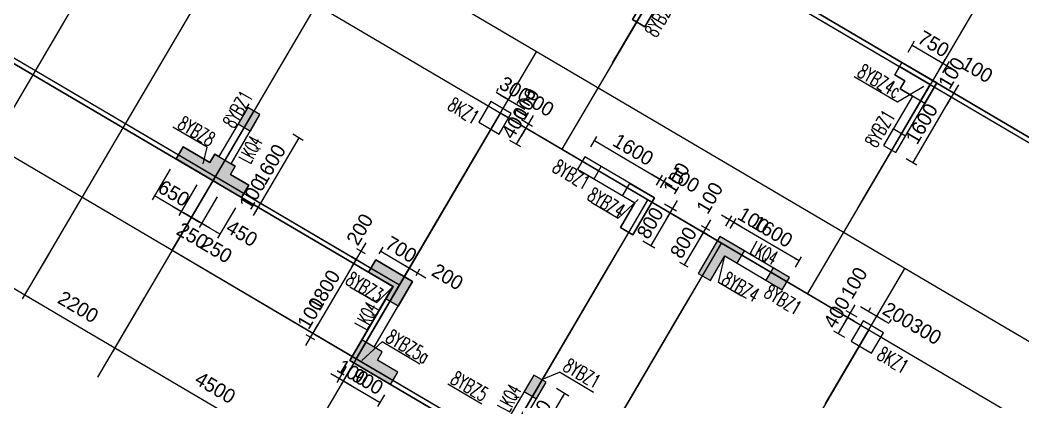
# Model space of a CAD drawing. Extents: x 387171 to 699106, y 11966 to 245688.
# Drawn here: x 595376 to 616499, y 170484 to 178518 of the extents above; entities that cross this region are included whole.
import ezdxf

# ---------------------------------------------------------------- set-up
doc = ezdxf.new("R2010")
doc.units = 0
doc.header["$LTSCALE"] = 100
doc.header["$MEASUREMENT"] = 0
for name, color, linetype in [('b边缘构件', 235, 'Continuous'), ('colu-主楼', 7, 'Continuous'), ('DOTE', 253, 'Continuous'), ('L-AXIS', 3, 'Continuous'), ('NUM', 7, 'Continuous'), ('Q-TEXT', 2, 'Continuous'), ('wall-主楼', 2, 'Continuous'), ('Y阴影', 254, 'Continuous'), ('小尺寸', 4, 'Continuous'), ('网格', 253, 'Continuous'), ('边缘构件标注', 1, 'Continuous')]:
    doc.layers.add(name, color=color, linetype=linetype)
doc.styles.add('hztxt', font='hztxt')
doc.styles.get("Standard").update_dxf_attribs({"font": 'standard'})
doc.dimstyles.get("Standard").update_dxf_attribs({"dimtxt": 300, "dimasz": 100, "dimexe": 100, "dimexo": 250, "dimgap": 100, "dimtad": 0, "dimtoh": 1, "dimdec": 0, "dimdsep": 46, "dimcen": 0.09, "dimclrt": 7, "dimadec": 0, "dimazin": 0, "dimtfac": 1, "dimtdec": 4, "dimtofl": 0, "dimtmove": 0, "dimatfit": 3, "dimfxl": 1, "dimtolj": 1, "dimtzin": 0, "dimarcsym": 0})

# ---------------------------------------------------------------- blocks, each defined once
blk = doc.blocks.new('*D3551')
at = {"layer": 'L-AXIS', "color": 0, "linetype": 'ByBlock', "lineweight": -2}
for p, q in [((595973, 173586), (595423, 172652)), ((595474, 172738), (597371, 171623)), ((597869, 172471), (597320, 171537))]:
    blk.add_line(p, q, dxfattribs=at)
for points in [[(595474, 172738), (595569, 172702), (595552, 172673)], [(597371, 171623), (597276, 171659), (597293, 171688)]]:
    blk.add_solid(points, dxfattribs=at)
at = {"layer": 'L-AXIS', "color": 7, "linetype": 'Continuous', "lineweight": -2, "insert": (596600, 172482), "char_height": 300, "width": 780, "attachment_point": 5, "rotation": 329.5454, "style": 'hztxt'}
blk.add_mtext('2200', dxfattribs=at)
blk = doc.blocks.new('*D3789')
at = {"layer": 'L-AXIS', "color": 0, "linetype": 'ByBlock', "lineweight": -2}
for p, q in [((597869, 172471), (597320, 171537)), ((597371, 171623), (601250, 169342)), ((601748, 170190), (601199, 169256))]:
    blk.add_line(p, q, dxfattribs=at)
for points in [[(597371, 171623), (597465, 171587), (597448, 171558)], [(601250, 169342), (601155, 169379), (601172, 169407)]]:
    blk.add_solid(points, dxfattribs=at)
at = {"layer": 'L-AXIS', "color": 7, "linetype": 'Continuous', "lineweight": -2, "insert": (599488, 170784), "char_height": 300, "width": 790, "attachment_point": 5, "rotation": 329.5454, "style": 'hztxt'}
blk.add_mtext('4500', dxfattribs=at)
blk = doc.blocks.new('*D4337')
at = {"layer": 'L-AXIS', "color": 0, "linetype": 'ByBlock', "lineweight": -2}
for p, q in [((594076, 174701), (593527, 173767)), ((593578, 173853), (595474, 172738)), ((595973, 173586), (595423, 172652))]:
    blk.add_line(p, q, dxfattribs=at)
for points in [[(593578, 173853), (593672, 173817), (593655, 173788)], [(595474, 172738), (595379, 172775), (595396, 172803)]]:
    blk.add_solid(points, dxfattribs=at)
at = {"layer": 'L-AXIS', "color": 7, "linetype": 'Continuous', "lineweight": -2, "insert": (594703, 173597), "char_height": 300, "width": 780, "attachment_point": 5, "rotation": 329.5454, "style": 'hztxt'}
blk.add_mtext('2200', dxfattribs=at)
blk = doc.blocks.new('*D3262')
at = {"layer": '小尺寸', "color": 0, "linetype": 'ByBlock', "lineweight": -2}
for p, q in [((600293, 174405), (600546, 174836)), ((600308, 174744), (600531, 174613)), ((600257, 174658), (600480, 174526))]:
    blk.add_line(p, q, dxfattribs=at)
for points in [[(600445, 174663), (600481, 174758), (600510, 174741)], [(600394, 174577), (600358, 174482), (600329, 174499)]]:
    blk.add_solid(points, dxfattribs=at)
at = {"layer": '小尺寸', "color": 7, "linetype": 'Continuous', "lineweight": -2, "insert": (600273, 174864), "char_height": 300, "width": 476.67, "attachment_point": 5, "rotation": 59.5454, "style": 'hztxt'}
blk.add_mtext('100', dxfattribs=at)
blk = doc.blocks.new('*D3493')
at = {"layer": '小尺寸', "color": 0, "linetype": 'ByBlock', "lineweight": -2}
for p, q in [((600445, 174663), (601256, 176043)), ((601119, 176123), (601342, 175992)), ((600308, 174744), (600531, 174613))]:
    blk.add_line(p, q, dxfattribs=at)
for points in [[(601256, 176043), (601219, 175948), (601191, 175965)], [(600445, 174663), (600481, 174758), (600510, 174741)]]:
    blk.add_solid(points, dxfattribs=at)
at = {"layer": '小尺寸', "color": 7, "linetype": 'Continuous', "lineweight": -2, "insert": (600635, 175480), "char_height": 300, "width": 685, "attachment_point": 5, "rotation": 59.5454, "style": 'hztxt'}
blk.add_mtext('1600', dxfattribs=at)
blk = doc.blocks.new('*D4030')
at = {"layer": '小尺寸', "color": 0, "linetype": 'ByBlock', "lineweight": -2}
for p, q in [((602243, 171228), (602045, 170892)), ((602329, 171177), (602131, 170841)), ((601923, 171079), (602354, 170826))]:
    blk.add_line(p, q, dxfattribs=at)
for points in [[(602095, 170978), (602001, 171014), (602018, 171043)], [(602182, 170927), (602276, 170891), (602259, 170862)]]:
    blk.add_solid(points, dxfattribs=at)
at = {"layer": '小尺寸', "color": 7, "linetype": 'Continuous', "lineweight": -2, "insert": (602383, 171099), "char_height": 300, "width": 476.67, "attachment_point": 5, "rotation": 329.5454, "style": 'hztxt'}
blk.add_mtext('100', dxfattribs=at)
blk = doc.blocks.new('*D2148')
at = {"layer": '小尺寸', "color": 0, "linetype": 'ByBlock', "lineweight": -2}
for p, q in [((602329, 171177), (602131, 170841)), ((602182, 170927), (602957, 170471)), ((603054, 170635), (602907, 170385))]:
    blk.add_line(p, q, dxfattribs=at)
for points in [[(602182, 170927), (602276, 170891), (602259, 170862)], [(602957, 170471), (602863, 170507), (602880, 170536)]]:
    blk.add_solid(points, dxfattribs=at)
at = {"layer": '小尺寸', "color": 7, "linetype": 'Continuous', "lineweight": -2, "insert": (602696, 170915), "char_height": 300, "width": 556.67, "attachment_point": 5, "rotation": 329.5454, "style": 'hztxt'}
blk.add_mtext('900', dxfattribs=at)
blk = doc.blocks.new('*D2379')
at = {"layer": '小尺寸', "color": 0, "linetype": 'ByBlock', "lineweight": -2}
for p, q in [((602655, 173828), (602351, 173311)), ((602650, 173599), (602467, 173706)), ((602549, 173426), (602366, 173534))]:
    blk.add_line(p, q, dxfattribs=at)
for points in [[(602554, 173655), (602590, 173750), (602619, 173733)], [(602452, 173483), (602416, 173388), (602387, 173405)]]:
    blk.add_solid(points, dxfattribs=at)
at = {"layer": '小尺寸', "color": 7, "linetype": 'Continuous', "lineweight": -2, "insert": (602532, 174113), "char_height": 300, "width": 566.67, "attachment_point": 5, "rotation": 59.5454, "style": 'hztxt'}
blk.add_mtext('200', dxfattribs=at)
blk = doc.blocks.new('*D2605')
at = {"layer": '小尺寸', "color": 0, "linetype": 'ByBlock', "lineweight": -2}
for p, q in [((602452, 173483), (601540, 171931)), ((602549, 173426), (602366, 173534)), ((601637, 171874), (601454, 171982))]:
    blk.add_line(p, q, dxfattribs=at)
for points in [[(602452, 173483), (602416, 173388), (602387, 173405)], [(601540, 171931), (601576, 172026), (601605, 172009)]]:
    blk.add_solid(points, dxfattribs=at)
at = {"layer": '小尺寸', "color": 7, "linetype": 'Continuous', "lineweight": -2, "insert": (601781, 172834), "char_height": 300, "width": 690, "attachment_point": 5, "rotation": 59.5454, "style": 'hztxt'}
blk.add_mtext('1800', dxfattribs=at)
blk = doc.blocks.new('*D3116')
at = {"layer": '小尺寸', "color": 0, "linetype": 'ByBlock', "lineweight": -2}
for p, q in [((601641, 172104), (601388, 171673)), ((601637, 171874), (601454, 171982)), ((601586, 171788), (601403, 171896))]:
    blk.add_line(p, q, dxfattribs=at)
for points in [[(601540, 171931), (601576, 172026), (601605, 172009)], [(601489, 171845), (601453, 171750), (601424, 171767)]]:
    blk.add_solid(points, dxfattribs=at)
at = {"layer": '小尺寸', "color": 7, "linetype": 'Continuous', "lineweight": -2, "insert": (601496, 172350), "char_height": 300, "width": 476.67, "attachment_point": 5, "rotation": 59.5454, "style": 'hztxt'}
blk.add_mtext('100', dxfattribs=at)
blk = doc.blocks.new('*D1208')
at = {"layer": '小尺寸', "color": 0, "linetype": 'ByBlock', "lineweight": -2}
for p, q in [((602942, 173601), (603023, 173740)), ((602973, 173654), (603576, 173299)), ((603545, 173246), (603627, 173385))]:
    blk.add_line(p, q, dxfattribs=at)
for points in [[(602973, 173654), (603067, 173617), (603050, 173589)], [(603576, 173299), (603481, 173335), (603498, 173364)]]:
    blk.add_solid(points, dxfattribs=at)
at = {"layer": '小尺寸', "color": 7, "linetype": 'Continuous', "lineweight": -2, "insert": (603401, 173692), "char_height": 300, "width": 566.67, "attachment_point": 5, "rotation": 329.5454, "style": 'hztxt'}
blk.add_mtext('700', dxfattribs=at)
blk = doc.blocks.new('*D1463')
at = {"layer": '小尺寸', "color": 0, "linetype": 'ByBlock', "lineweight": -2}
for p, q in [((603404, 173400), (603921, 173096)), ((603545, 173246), (603627, 173385)), ((603718, 173145), (603799, 173284))]:
    blk.add_line(p, q, dxfattribs=at)
for points in [[(603576, 173299), (603481, 173335), (603498, 173364)], [(603748, 173197), (603843, 173161), (603826, 173132)]]:
    blk.add_solid(points, dxfattribs=at)
at = {"layer": '小尺寸', "color": 7, "linetype": 'Continuous', "lineweight": -2, "insert": (604380, 173116), "char_height": 300, "width": 566.67, "attachment_point": 5, "rotation": 329.5454, "style": 'hztxt'}
blk.add_mtext('200', dxfattribs=at)
blk = doc.blocks.new('*D1726')
at = {"layer": '小尺寸', "color": 0, "linetype": 'ByBlock', "lineweight": -2}
for p, q in [((607398, 175853), (607525, 176069)), ((607474, 175983), (608854, 175172)), ((608777, 175042), (608904, 175258))]:
    blk.add_line(p, q, dxfattribs=at)
for points in [[(607474, 175983), (607569, 175947), (607552, 175918)], [(608854, 175172), (608759, 175209), (608776, 175237)]]:
    blk.add_solid(points, dxfattribs=at)
at = {"layer": '小尺寸', "color": 7, "linetype": 'Continuous', "lineweight": -2, "insert": (608291, 175793), "char_height": 300, "width": 685, "attachment_point": 5, "rotation": 329.5454, "style": 'hztxt'}
blk.add_mtext('1600', dxfattribs=at)
blk = doc.blocks.new('*D1683')
at = {"layer": '小尺寸', "color": 0, "linetype": 'ByBlock', "lineweight": -2}
for p, q in [((608681, 175274), (609112, 175020)), ((608777, 175042), (608904, 175258)), ((608863, 174991), (608991, 175208))]:
    blk.add_line(p, q, dxfattribs=at)
for points in [[(608854, 175172), (608759, 175209), (608776, 175237)], [(608940, 175122), (609035, 175085), (609018, 175057)]]:
    blk.add_solid(points, dxfattribs=at)
at = {"layer": '小尺寸', "color": 7, "linetype": 'Continuous', "lineweight": -2, "insert": (609358, 175166), "char_height": 300, "width": 476.67, "attachment_point": 5, "rotation": 329.5454, "style": 'hztxt'}
blk.add_mtext('100', dxfattribs=at)
blk = doc.blocks.new('*D1922')
at = {"layer": '小尺寸', "color": 0, "linetype": 'ByBlock', "lineweight": -2}
for p, q in [((609218, 174725), (608964, 174294)), ((608815, 174614), (609152, 174416)), ((608952, 174649), (609203, 174502))]:
    blk.add_line(p, q, dxfattribs=at)
for points in [[(609116, 174553), (609153, 174647), (609181, 174631)], [(609066, 174467), (609029, 174372), (609001, 174389)]]:
    blk.add_solid(points, dxfattribs=at)
at = {"layer": '小尺寸', "color": 7, "linetype": 'Continuous', "lineweight": -2, "insert": (609200, 175188), "char_height": 300, "width": 476.67, "attachment_point": 5, "rotation": 59.5454, "style": 'hztxt'}
blk.add_mtext('100', dxfattribs=at)
blk = doc.blocks.new('*D1698')
at = {"layer": '小尺寸', "color": 0, "linetype": 'ByBlock', "lineweight": -2}
for p, q in [((608815, 174614), (609152, 174416)), ((609066, 174467), (608660, 173777)), ((608496, 173873), (608746, 173726))]:
    blk.add_line(p, q, dxfattribs=at)
for points in [[(609066, 174467), (609029, 174372), (609001, 174389)], [(608660, 173777), (608697, 173872), (608725, 173855)]]:
    blk.add_solid(points, dxfattribs=at)
at = {"layer": '小尺寸', "color": 7, "linetype": 'Continuous', "lineweight": -2, "insert": (608648, 174248), "char_height": 300, "width": 566.67, "attachment_point": 5, "rotation": 59.5454, "style": 'hztxt'}
blk.add_mtext('800', dxfattribs=at)
blk = doc.blocks.new('*D679')
at = {"layer": '小尺寸', "color": 0, "linetype": 'ByBlock', "lineweight": -2}
for p, q in [((606671, 170770), (606937, 170614)), ((606039, 169286), (606850, 170665)), ((605860, 169391), (606126, 169235))]:
    blk.add_line(p, q, dxfattribs=at)
for points in [[(606850, 170665), (606814, 170570), (606785, 170587)], [(606039, 169286), (606076, 169380), (606104, 169363)]]:
    blk.add_solid(points, dxfattribs=at)
at = {"layer": '小尺寸', "color": 7, "linetype": 'Continuous', "lineweight": -2, "insert": (606229, 170102), "char_height": 300, "width": 685, "attachment_point": 5, "rotation": 59.5454, "style": 'hztxt'}
blk.add_mtext('1600', dxfattribs=at)
blk = doc.blocks.new('*D3807')
at = {"layer": '小尺寸', "color": 0, "linetype": 'ByBlock', "lineweight": -2}
for p, q in [((605415, 177019), (605454, 177084)), ((605403, 176998), (605662, 176846)), ((605674, 176867), (605712, 176932))]:
    blk.add_line(p, q, dxfattribs=at)
for points in [[(605403, 176998), (605498, 176962), (605481, 176933)], [(605662, 176846), (605567, 176883), (605584, 176911)]]:
    blk.add_solid(points, dxfattribs=at)
at = {"layer": '小尺寸', "color": 7, "linetype": 'Continuous', "lineweight": -2, "insert": (605802, 177054), "char_height": 300, "width": 566.67, "attachment_point": 5, "rotation": 329.5454, "style": 'hztxt'}
blk.add_mtext('300', dxfattribs=at)
blk = doc.blocks.new('*D4039')
at = {"layer": '小尺寸', "color": 0, "linetype": 'ByBlock', "lineweight": -2}
for p, q in [((605489, 176948), (606007, 176643)), ((605674, 176867), (605712, 176932)), ((605846, 176765), (605885, 176831))]:
    blk.add_line(p, q, dxfattribs=at)
for points in [[(605662, 176846), (605567, 176883), (605584, 176911)], [(605834, 176745), (605929, 176708), (605912, 176680)]]:
    blk.add_solid(points, dxfattribs=at)
at = {"layer": '小尺寸', "color": 7, "linetype": 'Continuous', "lineweight": -2, "insert": (606291, 176766), "char_height": 300, "width": 566.67, "attachment_point": 5, "rotation": 329.5454, "style": 'hztxt'}
blk.add_mtext('200', dxfattribs=at)
blk = doc.blocks.new('*D2477')
at = {"layer": '小尺寸', "color": 0, "linetype": 'ByBlock', "lineweight": -2}
for p, q in [((606182, 176510), (605928, 176079)), ((605935, 176423), (606167, 176287)), ((605884, 176337), (606116, 176201))]:
    blk.add_line(p, q, dxfattribs=at)
for points in [[(606080, 176338), (606117, 176432), (606146, 176416)], [(606030, 176252), (605993, 176157), (605965, 176174)]]:
    blk.add_solid(points, dxfattribs=at)
at = {"layer": '小尺寸', "color": 7, "linetype": 'Continuous', "lineweight": -2, "insert": (606035, 176753), "char_height": 300, "width": 476.67, "attachment_point": 5, "rotation": 59.5454, "style": 'hztxt'}
blk.add_mtext('100', dxfattribs=at)
blk = doc.blocks.new('*D2727')
at = {"layer": '小尺寸', "color": 0, "linetype": 'ByBlock', "lineweight": -2}
for p, q in [((606030, 176252), (605827, 175907)), ((605884, 176337), (606116, 176201)), ((605682, 175992), (605913, 175856))]:
    blk.add_line(p, q, dxfattribs=at)
for points in [[(606030, 176252), (605993, 176157), (605965, 176174)], [(605827, 175907), (605863, 176001), (605892, 175985)]]:
    blk.add_solid(points, dxfattribs=at)
at = {"layer": '小尺寸', "color": 7, "linetype": 'Continuous', "lineweight": -2, "insert": (605799, 176353), "char_height": 300, "width": 576.67, "attachment_point": 5, "rotation": 59.5454, "style": 'hztxt'}
blk.add_mtext('400', dxfattribs=at)
blk = doc.blocks.new('*D2956')
at = {"layer": '小尺寸', "color": 0, "linetype": 'ByBlock', "lineweight": -2}
for p, q in [((614078, 177842), (614216, 178078)), ((614166, 177991), (614812, 177611)), ((614724, 177462), (614863, 177698))]:
    blk.add_line(p, q, dxfattribs=at)
for points in [[(614166, 177991), (614260, 177955), (614243, 177926)], [(614812, 177611), (614717, 177648), (614734, 177676)]]:
    blk.add_solid(points, dxfattribs=at)
at = {"layer": '小尺寸', "color": 7, "linetype": 'Continuous', "lineweight": -2, "insert": (614616, 178017), "char_height": 300, "width": 566.67, "attachment_point": 5, "rotation": 329.5454, "style": 'hztxt'}
blk.add_mtext('750', dxfattribs=at)
blk = doc.blocks.new('*D3179')
at = {"layer": '小尺寸', "color": 0, "linetype": 'ByBlock', "lineweight": -2}
for p, q in [((614640, 177713), (615071, 177459)), ((614724, 177462), (614863, 177698)), ((614810, 177411), (614949, 177647))]:
    blk.add_line(p, q, dxfattribs=at)
for points in [[(614812, 177611), (614717, 177648), (614734, 177676)], [(614898, 177561), (614993, 177524), (614976, 177496)]]:
    blk.add_solid(points, dxfattribs=at)
at = {"layer": '小尺寸', "color": 7, "linetype": 'Continuous', "lineweight": -2, "insert": (615534, 177477), "char_height": 300, "width": 476.67, "attachment_point": 5, "rotation": 329.5454, "style": 'hztxt'}
blk.add_mtext('100', dxfattribs=at)
blk = doc.blocks.new('*D1238')
at = {"layer": '小尺寸', "color": 0, "linetype": 'ByBlock', "lineweight": -2}
for p, q in [((615141, 177158), (614888, 176727)), ((614899, 177069), (615126, 176935)), ((614848, 176983), (615076, 176849))]:
    blk.add_line(p, q, dxfattribs=at)
for points in [[(615040, 176986), (615076, 177081), (615105, 177064)], [(614989, 176900), (614953, 176805), (614924, 176822)]]:
    blk.add_solid(points, dxfattribs=at)
at = {"layer": '小尺寸', "color": 7, "linetype": 'Continuous', "lineweight": -2, "insert": (614996, 177404), "char_height": 300, "width": 476.67, "attachment_point": 5, "rotation": 59.5454, "style": 'hztxt'}
blk.add_mtext('100', dxfattribs=at)
blk = doc.blocks.new('*D1199')
at = {"layer": '小尺寸', "color": 0, "linetype": 'ByBlock', "lineweight": -2}
for p, q in [((614989, 176900), (614178, 175521)), ((614848, 176983), (615076, 176849)), ((614038, 175603), (614265, 175470))]:
    blk.add_line(p, q, dxfattribs=at)
for points in [[(614989, 176900), (614953, 176805), (614924, 176822)], [(614178, 175521), (614215, 175615), (614243, 175598)]]:
    blk.add_solid(points, dxfattribs=at)
at = {"layer": '小尺寸', "color": 7, "linetype": 'Continuous', "lineweight": -2, "insert": (614368, 176337), "char_height": 300, "width": 685, "attachment_point": 5, "rotation": 59.5454, "style": 'hztxt'}
blk.add_mtext('1600', dxfattribs=at)
blk = doc.blocks.new('*D1722')
at = {"layer": '小尺寸', "color": 0, "linetype": 'ByBlock', "lineweight": -2}
for p, q in [((610329, 174130), (610456, 174346)), ((611785, 173449), (610405, 174260)), ((611708, 173319), (611835, 173535))]:
    blk.add_line(p, q, dxfattribs=at)
for points in [[(610405, 174260), (610500, 174224), (610483, 174195)], [(611785, 173449), (611690, 173485), (611707, 173514)]]:
    blk.add_solid(points, dxfattribs=at)
at = {"layer": '小尺寸', "color": 7, "linetype": 'Continuous', "lineweight": -2, "insert": (611222, 174070), "char_height": 300, "width": 685, "attachment_point": 5, "rotation": 329.5454, "style": 'hztxt'}
blk.add_mtext('1600', dxfattribs=at)
blk = doc.blocks.new('*D1676')
at = {"layer": '小尺寸', "color": 0, "linetype": 'ByBlock', "lineweight": -2}
for p, q in [((610578, 174159), (610147, 174412)), ((610243, 174181), (610370, 174397)), ((610329, 174130), (610456, 174346))]:
    blk.add_line(p, q, dxfattribs=at)
for points in [[(610319, 174311), (610225, 174347), (610241, 174376)], [(610405, 174260), (610500, 174224), (610483, 174195)]]:
    blk.add_solid(points, dxfattribs=at)
at = {"layer": '小尺寸', "color": 7, "linetype": 'Continuous', "lineweight": -2, "insert": (610824, 174304), "char_height": 300, "width": 476.67, "attachment_point": 5, "rotation": 329.5454, "style": 'hztxt'}
blk.add_mtext('100', dxfattribs=at)
blk = doc.blocks.new('*D1918')
at = {"layer": '小尺寸', "color": 0, "linetype": 'ByBlock', "lineweight": -2}
for p, q in [((609919, 174313), (609665, 173882)), ((609850, 174006), (609681, 174105)), ((609901, 174092), (609731, 174191))]:
    blk.add_line(p, q, dxfattribs=at)
for points in [[(609767, 174054), (609730, 173960), (609702, 173977)], [(609818, 174141), (609854, 174235), (609883, 174218)]]:
    blk.add_solid(points, dxfattribs=at)
at = {"layer": '小尺寸', "color": 7, "linetype": 'Continuous', "lineweight": -2, "insert": (609901, 174776), "char_height": 300, "width": 476.67, "attachment_point": 5, "rotation": 59.5454, "style": 'hztxt'}
blk.add_mtext('100', dxfattribs=at)
blk = doc.blocks.new('*D2165')
at = {"layer": '小尺寸', "color": 0, "linetype": 'ByBlock', "lineweight": -2}
for p, q in [((609767, 174054), (609361, 173365)), ((609850, 174006), (609681, 174105)), ((609444, 173316), (609275, 173415))]:
    blk.add_line(p, q, dxfattribs=at)
for points in [[(609767, 174054), (609730, 173960), (609702, 173977)], [(609361, 173365), (609398, 173459), (609426, 173442)]]:
    blk.add_solid(points, dxfattribs=at)
at = {"layer": '小尺寸', "color": 7, "linetype": 'Continuous', "lineweight": -2, "insert": (609349, 173836), "char_height": 300, "width": 566.67, "attachment_point": 5, "rotation": 59.5454, "style": 'hztxt'}
blk.add_mtext('800', dxfattribs=at)
blk = doc.blocks.new('*D4256')
at = {"layer": '小尺寸', "color": 0, "linetype": 'ByBlock', "lineweight": -2}
for p, q in [((613432, 172305), (613471, 172371)), ((613679, 172132), (613420, 172284)), ((613691, 172153), (613729, 172219))]:
    blk.add_line(p, q, dxfattribs=at)
for points in [[(613420, 172284), (613515, 172248), (613498, 172219)], [(613679, 172132), (613584, 172169), (613601, 172197)]]:
    blk.add_solid(points, dxfattribs=at)
at = {"layer": '小尺寸', "color": 7, "linetype": 'Continuous', "lineweight": -2, "insert": (614453, 171967), "char_height": 300, "width": 566.67, "attachment_point": 5, "rotation": 329.5454, "style": 'hztxt'}
blk.add_mtext('300', dxfattribs=at)
blk = doc.blocks.new('*D390')
at = {"layer": '小尺寸', "color": 0, "linetype": 'ByBlock', "lineweight": -2}
for p, q in [((613592, 172183), (613075, 172487)), ((613260, 172407), (613298, 172472)), ((613432, 172305), (613471, 172371))]:
    blk.add_line(p, q, dxfattribs=at)
for points in [[(613248, 172386), (613153, 172422), (613170, 172451)], [(613420, 172284), (613515, 172248), (613498, 172219)]]:
    blk.add_solid(points, dxfattribs=at)
at = {"layer": '小尺寸', "color": 7, "linetype": 'Continuous', "lineweight": -2, "insert": (613877, 172306), "char_height": 300, "width": 566.67, "attachment_point": 5, "rotation": 329.5454, "style": 'hztxt'}
blk.add_mtext('200', dxfattribs=at)
blk = doc.blocks.new('*D2864')
at = {"layer": '小尺寸', "color": 0, "linetype": 'ByBlock', "lineweight": -2}
for p, q in [((612960, 172525), (612706, 172094)), ((613004, 172267), (612772, 172403)), ((612953, 172181), (612722, 172317))]:
    blk.add_line(p, q, dxfattribs=at)
for points in [[(612859, 172352), (612895, 172447), (612924, 172430)], [(612808, 172266), (612771, 172172), (612743, 172189)]]:
    blk.add_solid(points, dxfattribs=at)
at = {"layer": '小尺寸', "color": 7, "linetype": 'Continuous', "lineweight": -2, "insert": (612942, 172988), "char_height": 300, "width": 476.67, "attachment_point": 5, "rotation": 59.5454, "style": 'hztxt'}
blk.add_mtext('100', dxfattribs=at)
blk = doc.blocks.new('*D3108')
at = {"layer": '小尺寸', "color": 0, "linetype": 'ByBlock', "lineweight": -2}
for p, q in [((612808, 172266), (612605, 171921)), ((612953, 172181), (612722, 172317)), ((612750, 171836), (612519, 171972))]:
    blk.add_line(p, q, dxfattribs=at)
for points in [[(612808, 172266), (612771, 172172), (612743, 172189)], [(612605, 171921), (612641, 172016), (612670, 171999)]]:
    blk.add_solid(points, dxfattribs=at)
at = {"layer": '小尺寸', "color": 7, "linetype": 'Continuous', "lineweight": -2, "insert": (612577, 172367), "char_height": 300, "width": 576.67, "attachment_point": 5, "rotation": 59.5454, "style": 'hztxt'}
blk.add_mtext('400', dxfattribs=at)
blk = doc.blocks.new('*D2194')
at = {"layer": '小尺寸', "color": 0, "linetype": 'ByBlock', "lineweight": -2}
for p, q in [((599527, 174797), (599148, 174154)), ((599915, 174569), (599536, 173926)), ((599587, 174012), (599199, 174240))]:
    blk.add_line(p, q, dxfattribs=at)
for points in [[(599199, 174240), (599294, 174203), (599277, 174175)], [(599587, 174012), (599492, 174048), (599509, 174077)]]:
    blk.add_solid(points, dxfattribs=at)
at = {"layer": '小尺寸', "color": 7, "linetype": 'Continuous', "lineweight": -2, "insert": (600048, 174030), "char_height": 300, "width": 576.67, "attachment_point": 5, "rotation": 329.5454, "style": 'hztxt'}
blk.add_mtext('450', dxfattribs=at)
blk = doc.blocks.new('*D162')
at = {"layer": '小尺寸', "color": 0, "linetype": 'ByBlock', "lineweight": -2}
for p, q in [((599311, 174924), (598933, 174280)), ((599527, 174797), (599148, 174154)), ((599371, 174138), (598811, 174468))]:
    blk.add_line(p, q, dxfattribs=at)
for points in [[(598984, 174367), (598889, 174403), (598906, 174432)], [(599199, 174240), (599294, 174203), (599277, 174175)]]:
    blk.add_solid(points, dxfattribs=at)
at = {"layer": '小尺寸', "color": 7, "linetype": 'Continuous', "lineweight": -2, "insert": (599512, 173684), "char_height": 300, "width": 566.67, "attachment_point": 5, "rotation": 329.5454, "style": 'hztxt'}
blk.add_mtext('250', dxfattribs=at)
blk = doc.blocks.new('*D407')
at = {"layer": '小尺寸', "color": 0, "linetype": 'ByBlock', "lineweight": -2}
for p, q in [((598535, 175380), (598157, 174736)), ((599096, 175050), (598717, 174407)), ((598768, 174493), (598208, 174823))]:
    blk.add_line(p, q, dxfattribs=at)
for points in [[(598208, 174823), (598302, 174786), (598286, 174758)], [(598768, 174493), (598673, 174530), (598690, 174558)]]:
    blk.add_solid(points, dxfattribs=at)
at = {"layer": '小尺寸', "color": 7, "linetype": 'Continuous', "lineweight": -2, "insert": (598615, 174873), "char_height": 300, "width": 556.67, "attachment_point": 5, "rotation": 329.5454, "style": 'hztxt'}
blk.add_mtext('650', dxfattribs=at)
blk = doc.blocks.new('*D371')
at = {"layer": '小尺寸', "color": 0, "linetype": 'ByBlock', "lineweight": -2}
for p, q in [((599096, 175050), (598717, 174407)), ((599311, 174924), (598933, 174280)), ((598596, 174595), (599156, 174265))]:
    blk.add_line(p, q, dxfattribs=at)
for points in [[(598768, 174493), (598673, 174530), (598690, 174558)], [(598984, 174367), (599078, 174330), (599061, 174301)]]:
    blk.add_solid(points, dxfattribs=at)
at = {"layer": '小尺寸', "color": 7, "linetype": 'Continuous', "lineweight": -2, "insert": (599007, 173981), "char_height": 300, "width": 566.67, "attachment_point": 5, "rotation": 329.5454, "style": 'hztxt'}
blk.add_mtext('250', dxfattribs=at)

msp = doc.modelspace()

# ---------------------------------------------------------------- hatches: boundary and pattern name
at = {"layer": 'Y阴影'}
h = msp.add_hatch(dxfattribs=at)
h.set_pattern_fill('ANSI31', color=256, scale=25, angle=-30.45463, style=0)
h.set_pattern_definition([])
h.paths.add_polyline_path([(608477.4, 178872.7), (608274.7, 178527.9), (608533.3, 178375.8), (608736, 178720.6)], flags=0)
h = msp.add_hatch(dxfattribs=at)
h.set_pattern_fill('ANSI31', color=256, scale=25, angle=-30.45463, style=0)
h.set_pattern_definition([])
h.paths.add_polyline_path([(614683.7, 177195.6), (614430.2, 176764.6), (613913, 177068.7), (614014.4, 177241.1), (613798.9, 177367.8), (613950.9, 177626.4)], flags=0)
for points in [[(600170.3, 176680.8), (599967.6, 176335.9), (600226.2, 176183.9), (600428.9, 176528.7)], [(600193.4, 175043.1), (600041.4, 174784.5), (598662.1, 175595.4), (598814.2, 175854.1), (599374.5, 175524.6), (599475.9, 175697), (599906.9, 175443.6), (599805.5, 175271.2)], [(610116, 173965), (609659.8, 173189.2), (609918.5, 173037.1), (610222.6, 173554.4), (610481.2, 173402.3), (610633.2, 173660.9)], [(603641.6, 173015.7), (603337.4, 172498.4), (603078.8, 172650.5), (603230.9, 172909.1), (602713.7, 173213.2), (602865.7, 173471.8)], [(611084.6, 173047.5), (611429.4, 172844.8), (611581.5, 173103.4), (611236.7, 173306.1)], [(602572, 171788.5), (602318.5, 171357.5), (603180.6, 170850.6), (603332.6, 171109.2), (602901.6, 171362.6), (603003, 171535)], [(606197.3, 171048.9), (605994.6, 170704.1), (606253.2, 170552), (606455.9, 170896.9)]]:
    msp.add_hatch(color=256, dxfattribs=at).paths.add_polyline_path(points, flags=0)
h = msp.add_hatch(dxfattribs=at)
h.set_pattern_fill('ANSI31', color=256, scale=25, angle=-30.45463, style=0)
h.set_pattern_definition([])
h.paths.add_polyline_path([(613766.1, 176227), (613563.4, 175882.2), (613822, 175730.2), (614024.7, 176075)], flags=0)
h = msp.add_hatch(dxfattribs=at)
h.set_pattern_fill('ANSI31', color=256, scale=25, angle=-30.45463, style=0)
h.set_pattern_definition([])
h.paths.add_polyline_path([(607119.3, 175379), (607464.1, 175176.3), (607616.1, 175434.9), (607271.3, 175637.6)], flags=0)
h = msp.add_hatch(dxfattribs=at)
h.set_pattern_fill('ANSI31', color=256, scale=25, angle=-30.45463, style=0)
h.set_pattern_definition([])
h.paths.add_polyline_path([(608736.8, 174776), (608280.6, 174000.2), (608022, 174152.2), (608326.1, 174669.4), (608067.5, 174821.5), (608219.5, 175080.1)], flags=0)

# ---------------------------------------------------------------- linework, layer by layer
at = {"color": 6, "lineweight": 30}
for points in [[(619424.8, 174407.9), (609339.1, 180338.1), (604597.9, 183125.8), (605510.2, 184677.5), (603613.8, 185792.6), (604576.8, 187430.4), (601990.7, 188951), (601027.7, 187313.1), (599131.2, 188428.2), (598218.9, 186876.6), (590719.2, 191286.2)], [(589042.9, 179163.3), (589955.6, 180714.7), (603230.5, 172909.4), (602318.6, 171357.5), (610248.8, 166694.6), (611161.6, 168246), (624436.4, 160440.7)]]:
    msp.add_lwpolyline(points, dxfattribs=at)
at = {"layer": 'b边缘构件'}
for points in [[(608477.4, 178872.7), (608274.7, 178527.9), (608533.3, 178375.8), (608736, 178720.6), (608477.4, 178872.7)], [(614683.7, 177195.6), (614430.2, 176764.6), (613913, 177068.7), (614014.4, 177241.1), (613798.9, 177367.8), (613950.9, 177626.4), (614683.7, 177195.6)], [(600170.3, 176680.8), (599967.6, 176335.9), (600226.2, 176183.9), (600428.9, 176528.7), (600170.3, 176680.8)], [(613766.1, 176227), (613563.4, 175882.2), (613822, 175730.2), (614024.7, 176075), (613766.1, 176227)], [(600193.4, 175043.1), (600041.4, 174784.5), (598662.1, 175595.4), (598814.2, 175854.1), (599374.5, 175524.6), (599475.9, 175697), (599906.9, 175443.6), (599805.5, 175271.2), (600193.4, 175043.1)], [(607119.3, 175379), (607464.1, 175176.3), (607616.1, 175434.9), (607271.3, 175637.6), (607119.3, 175379)], [(608736.8, 174776), (608280.6, 174000.2), (608022, 174152.2), (608326.1, 174669.4), (608067.5, 174821.5), (608219.5, 175080.1), (608736.8, 174776)], [(610116, 173965), (609659.8, 173189.2), (609918.5, 173037.1), (610222.6, 173554.4), (610481.2, 173402.3), (610633.2, 173660.9), (610116, 173965)], [(603641.6, 173015.7), (603337.4, 172498.4), (603078.8, 172650.5), (603230.9, 172909.1), (602713.7, 173213.2), (602865.7, 173471.8), (603641.6, 173015.7)], [(611084.6, 173047.5), (611429.4, 172844.8), (611581.5, 173103.4), (611236.7, 173306.1), (611084.6, 173047.5)], [(602572, 171788.5), (602318.5, 171357.5), (603180.6, 170850.6), (603332.6, 171109.2), (602901.6, 171362.6), (603003, 171535), (602572, 171788.5)], [(606197.3, 171048.9), (605994.6, 170704.1), (606253.2, 170552), (606455.9, 170896.9), (606197.3, 171048.9)]]:
    msp.add_lwpolyline(points, dxfattribs=at)
at = {"layer": 'colu-主楼'}
for points in [[(605466.2, 176119), (605719.7, 176550), (605288.6, 176803.4), (605035.2, 176372.4)], [(613310.7, 171506.6), (613564.1, 171937.6), (613133.1, 172191), (612879.7, 171760)]]:
    msp.add_lwpolyline(points, close=True, dxfattribs=at)
at = {"layer": 'DOTE'}
for p, q in [((589509, 191881.8), (639200.8, 162664)), ((586924, 187485.4), (630581.7, 161815.6)), ((599801.2, 184438.1), (593800.6, 174232.6)), ((611773.3, 184280.8), (606789.6, 175804.9)), ((596515.9, 183585.7), (636394.7, 160137.8)), ((601697.7, 183323), (595697.1, 173117.5)), ((645210.3, 146254), (583882.9, 182313.2)), ((616945.4, 181239.6), (611961.8, 172763.7)), ((589920.1, 180851.6), (603367.8, 172944.6)), ((602377.7, 180139.1), (597720.3, 172218)), ((605496.6, 176565.2), (601599.4, 169937.1)), ((608599.9, 174740.5), (604702.7, 168112.4)), ((610151.5, 173828.1), (606254.4, 167200.1)), ((613254.8, 172003.5), (609357.7, 165375.4))]:
    msp.add_line(p, q, dxfattribs=at)
at = {"layer": 'L-AXIS'}
msp.add_line((597995.9, 172686.7), (597005.3, 171001.9), dxfattribs=at)
at = {"layer": 'wall-主楼'}
for points in [[(609344.2, 179755), (608533.3, 178375.8), (608274.7, 178527.9), (609339.1, 180338.1), (610071.8, 179907.3), (609919.7, 179648.7), (609618, 179826.1), (609516.7, 179653.7)], [(614171.6, 176916.7), (613563.4, 175882.2), (613822, 175730.2), (614683.7, 177195.6), (613950.9, 177626.4), (613798.9, 177367.8), (614014.4, 177241.1), (613913, 177068.7)], [(599906.9, 175443.6), (599820.7, 175494.3), (600428.9, 176528.7), (600170.3, 176680.8), (599562.1, 175646.3), (599475.9, 175697), (599374.5, 175524.6), (598813.8, 175854.3), (598661.7, 175595.7), (600041.4, 174784.5), (600193.4, 175043.1), (599805.5, 175271.2)], [(608326.1, 174669.4), (608022, 174152.2), (608280.6, 174000.2), (608736.8, 174776), (607271.3, 175637.6), (607119.3, 175379)], [(611581.5, 173103.4), (610116, 173965), (609659.8, 173189.2), (609918.5, 173037.1), (610222.6, 173554.4), (611429.4, 172844.8)], [(603003, 171535), (602830.6, 171636.4), (603641.6, 173015.7), (602865.7, 173471.8), (602713.7, 173213.2), (603230.9, 172909.1), (602318.5, 171357.5), (603180.6, 170850.6), (603332.6, 171109.2), (602901.6, 171362.6)], [(605487.7, 169842.1), (604884.3, 170196.9), (604732.2, 169938.3), (605594.3, 169431.4), (606455.9, 170896.9), (606197.3, 171048.9)]]:
    msp.add_lwpolyline(points, close=True, dxfattribs=at)
at = {"layer": '网格'}
for p, q in [((589920.1, 180851.6), (602764.4, 173299.4)), ((608360.9, 178477.2), (609374.6, 180201.2)), ((611960.7, 178680.7), (613900.2, 177540.2)), ((607854, 177615.1), (608360.9, 178477.2)), ((604584.2, 175013.5), (606251.8, 177849.6)), ((613900.2, 177540.2), (614546.8, 177160.1)), ((614546.8, 177160.1), (613900.2, 177540.2)), ((613735.8, 175780.8), (614546.8, 177160.1)), ((614546.8, 177160.1), (617132.9, 175639.5)), ((599488.6, 175225.5), (600299.6, 176604.7)), ((605496.6, 176565.2), (608599.9, 174740.5)), ((613026.2, 174574), (613735.8, 175780.8)), ((598576.3, 173673.8), (599488.6, 175225.5)), ((603367.8, 172944.6), (604584.2, 175013.5)), ((608194.4, 174050.8), (608599.9, 174740.5)), ((608194.4, 174050.8), (608599.9, 174740.5)), ((608599.9, 174740.5), (609375.7, 174284.3)), ((609375.7, 174284.3), (610151.5, 173828.1)), ((607687.5, 173188.8), (608194.4, 174050.8)), ((598576.3, 173673.8), (602455.4, 171393)), ((609746.1, 173138.5), (610151.5, 173828.1)), ((610151.5, 173828.1), (611530.8, 173017.2)), ((602764.4, 173299.4), (603367.8, 172944.6)), ((612342.5, 170451.8), (614010.1, 173287.9)), ((607130, 172240.6), (607687.5, 173188.8)), ((609239.2, 172276.5), (609746.1, 173138.5)), ((611530.8, 173017.2), (611961.8, 172763.7)), ((602455.4, 171393), (603367.8, 172944.6)), ((611961.8, 172763.7), (613254.8, 172003.5)), ((615308.2, 172536.2), (617721.9, 171117)), ((606369.7, 170947.5), (607130, 172240.6)), ((608681.7, 171328.2), (609239.2, 172276.5)), ((602455.4, 171393), (603231.3, 170936.8)), ((607921.4, 170035.2), (608681.7, 171328.2)), ((603231.3, 170936.8), (604782.9, 170024.5)), ((605558.7, 169568.3), (606369.7, 170947.5))]:
    msp.add_line(p, q, dxfattribs=at)
at = {"layer": '边缘构件标注', "color": 200}
for p, q in [((612945.3, 177334), (613858.9, 176796.8)), ((613858.9, 176796.8), (614409.9, 177124.6)), ((599313.1, 175841.4), (598596.2, 176263)), ((599228.8, 175494.3), (599313.1, 175841.4)), ((607970.6, 174349.4), (608397, 174743.8)), ((607402.2, 174683.6), (607970.6, 174349.4)), ((610088.7, 172995.8), (610222.6, 173554.4)), ((602319.3, 172907.1), (602887.7, 172572.9)), ((602887.7, 172572.9), (603230.9, 172909.1)), ((610571, 172712.3), (610088.7, 172995.8)), ((602577.1, 171354.3), (603000.4, 171745.5)), ((603797.6, 171276.8), (603000.4, 171745.5)), ((606367.6, 170954.3), (606735.6, 171106.8)), ((607452.6, 170685.2), (606735.6, 171106.8)), ((605099.6, 170436.9), (604382.6, 170858.5))]:
    msp.add_line(p, q, dxfattribs=at)

# ---------------------------------------------------------------- texts
at = {"layer": 'NUM', "color": 200, "width": 0.7}
for p in [(604354.9, 176649.1), (613398.5, 171400.1)]:
    msp.add_text('8KZ1', height=300, rotation=329.54537, dxfattribs=at).set_placement(p)
at = {"layer": 'Q-TEXT', "color": 3, "width": 0.6}
for rotation, p in [(61.98936, (600228, 175475.5)), (331.98936, (610728.8, 173617.8)), (61.98936, (602672.6, 171978.7)), (61.98936, (605677.7, 170248.4))]:
    msp.add_text('LKQ4', height=300, rotation=rotation, dxfattribs=at).set_placement(p)
at = {"layer": '边缘构件标注', "color": 200, "width": 0.7}
for s, rotation, p in [('8YBZ1', 59.54537, (608774.4, 178130.2)), ('8YBZ4c', 329.54537, (612984.5, 177348.8)), ('8YBZ1', 59.54537, (599883.2, 176215.8)), ('8YBZ1', 59.54537, (613408.8, 175806.1)), ('8YBZ8', 329.54537, (598668.1, 176256.4)), ('8YBZ1', 329.54537, (606563.1, 175342.5)), ('8YBZ4', 329.54537, (607297.3, 174753.3)), ('8YBZ3', 329.54537, (602209.5, 172979.7)), ('8YBZ4', 329.54537, (610129.3, 172979.9)), ('8YBZ1', 329.54537, (611018.4, 172709.2)), ('8YBZ5a', 329.54537, (603052.9, 171765.7)), ('8YBZ1', 329.54537, (606787.5, 171159.1)), ('8YBZ5', 329.54537, (604416.2, 170889.9))]:
    msp.add_text(s, height=300, rotation=rotation, dxfattribs=at).set_placement(p)

# ---------------------------------------------------------------- dimensions: what is measured, and where the dimension line sits
at = {"layer": 'L-AXIS'}
for base, p1, p2, picture, middle in [((595474.1, 172738.2), (594203, 174916.9), (596099.4, 173801.8), '*D4337', (594703.2, 173597.5)), ((597370.6, 171623.2), (596099.4, 173801.8), (597995.9, 172686.7), '*D3551', (596599.7, 172482.4)), ((601249.7, 169342.3), (597995.9, 172686.7), (601875, 170405.9), '*D3789', (599487.5, 170784.4))]:
    dim = msp.add_linear_dim(base=base, p1=p1, p2=p2, angle=329.54537, dimstyle='Standard', dxfattribs=at)
    dim.commit()
    dim.dimension.update_dxf_attribs({"geometry": picture, "text_midpoint": middle})
at = {"layer": '小尺寸'}
for base, p1, p2, angle, picture, middle in [((614812.1, 177611.3), (613950.9, 177626.4), (614597.5, 177246.3), 149.54537, '*D2956', (614615.5, 178016.9)), ((614898.3, 177560.7), (614597.5, 177246.3), (614683.7, 177195.6), 149.54537, '*D3179', (615199.1, 177673.8)), ((614989.4, 176899.9), (614683.7, 177195.6), (614633, 177109.4), 59.54537, '*D1238', (614799.2, 177069.7)), ((605661.8, 176846.2), (605288.6, 176803.4), (605547.3, 176651.4), 329.54537, '*D3807', (605341.9, 177324.3)), ((605834.2, 176744.8), (605547.3, 176651.4), (605719.7, 176550), 329.54537, '*D4039', (605874.7, 177011)), ((606029.8, 176251.6), (605719.7, 176550), (605669, 176463.8), 59.54537, '*D2477', (605838, 176418.6)), ((614178.4, 175520.6), (614633, 177109.4), (613822, 175730.2), 59.54537, '*D1199', (614368.4, 176336.9)), ((605827.1, 175906.8), (605669, 176463.8), (605466.2, 176119), 59.54537, '*D2727', (605501, 175845.5)), ((601255.8, 176042.5), (600092.1, 174870.7), (600903, 176249.9), 59.54537, '*D3493', (600634.8, 175479.6)), ((608853.7, 175172.2), (607271.3, 175637.6), (608650.6, 174826.7), 329.54537, '*D1726', (608290.8, 175793.2)), ((598207.8, 174822.7), (599222.4, 175266), (598662.1, 175595.4), 149.54537, '*D407', (598614.6, 174873.5)), ((609065.8, 174466.5), (608736.8, 174776), (608599.9, 174740.5), 59.54537, '*D1922', (609003.3, 174853.5)), ((608940, 175121.6), (608650.6, 174826.7), (608736.8, 174776), 329.54537, '*D1683', (609023.6, 175362.4)), ((598983.6, 174366.5), (599222.4, 175266), (599437.9, 175139.3), 329.54537, '*D371', (598568.5, 174238.6)), ((598983.6, 174366.5), (599653.5, 175012.6), (599437.9, 175139.3), 149.54537, '*D162', (599073.6, 173941.6)), ((600444.8, 174663.3), (600041.4, 174784.5), (600092.1, 174870.7), 59.54537, '*D3262', (600076.3, 174529.7)), ((599199.1, 174239.8), (600041.4, 174784.5), (599653.5, 175012.6), 149.54537, '*D2194', (599519.8, 174341.3)), ((609766.8, 174054.3), (610116, 173965), (610065.3, 173878.8), 59.54537, '*D1918', (609704.3, 174441.3)), ((608660.3, 173776.9), (608599.9, 174740.5), (608280.6, 174000.2), 59.54537, '*D1698', (608647.5, 174248.4)), ((610319.2, 174310.6), (610202.2, 173914.3), (610116, 173965), 149.54537, '*D1676', (610489, 174500.7)), ((602452.2, 173483), (602865.7, 173471.8), (602764.4, 173299.4), 59.54537, '*D2379', (602287.4, 173695.9)), ((610405.4, 174259.9), (611581.5, 173103.4), (610202.2, 173914.3), 149.54537, '*D1722', (611221.7, 174069.9)), ((609361.3, 173364.7), (610065.3, 173878.8), (609659.8, 173189.2), 59.54537, '*D2165', (609348.6, 173836.2)), ((603576, 173298.8), (602815, 173385.6), (603418.5, 173030.8), 329.54537, '*D1208', (603401, 173691.7)), ((601539.9, 171931.3), (602764.4, 173299.4), (601852, 171747.8), 59.54537, '*D2605', (601780.5, 172833.8)), ((603748.4, 173197.5), (603418.5, 173030.8), (603590.9, 172929.5), 329.54537, '*D1463', (603963, 173361.3)), ((612807.8, 172266.3), (613219.3, 172140.3), (613168.6, 172054.1), 59.54537, '*D2864', (612745.3, 172653.3)), ((601489.2, 171845.1), (601852, 171747.8), (601801.3, 171661.6), 59.54537, '*D3116', (601299, 172014.9)), ((612605.1, 171921.5), (613168.6, 172054.1), (612965.9, 171709.3), 59.54537, '*D3108', (612279, 171860.2)), ((613247.7, 172385.9), (613305.5, 172089.7), (613133.1, 172191), 149.54537, '*D390', (613460.6, 172550.7)), ((613420.1, 172284.5), (613564.1, 171937.6), (613305.5, 172089.7), 149.54537, '*D4256', (613993.4, 172237.4)), ((602181.6, 170927.3), (602369.2, 171443.7), (602455.4, 171393), 329.54537, '*D4030', (602048.1, 171295.9)), ((602957.5, 170471.1), (602455.4, 171393), (603180.6, 170850.6), 329.54537, '*D2148', (602696.3, 170914.7)), ((606850.3, 170664.9), (605644.9, 169517.6), (606455.9, 170896.9), 59.54537, '*D679', (606229.3, 170102))]:
    dim = msp.add_linear_dim(base=base, p1=p1, p2=p2, angle=angle, dimstyle='Standard', dxfattribs=at)
    dim.commit()
    dim.dimension.update_dxf_attribs({"geometry": picture, "text_midpoint": middle})

doc.saveas('drawing.dxf')
